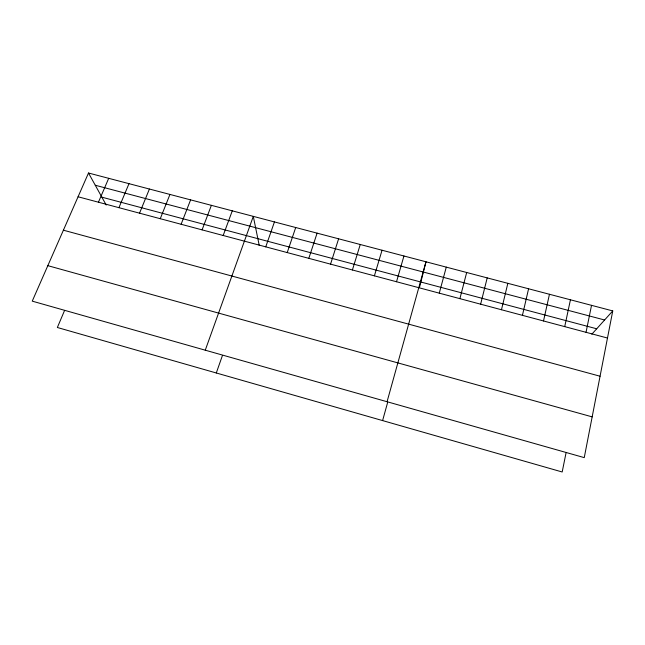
<?xml version="1.0" encoding="UTF-8"?>
<svg xmlns="http://www.w3.org/2000/svg" width="645" height="645" viewBox="0 0 645 645"><rect width="100%" height="100%" fill="white"/><g stroke="black" fill="none" stroke-linecap="round" stroke-linejoin="round"><path stroke-width="0.97" d="M612.75 310.922L584.249 457.628L32.25 301.142L88.502 173.013L612.75 310.922L591.836 334.199M565.988 453.145L562.182 471.987L57.357 327.491L64.387 310.906M586.039 332.312L591.529 305.343M564.722 326.62L570.438 299.788M543.517 320.968L549.451 294.273M522.434 315.341L528.586 288.783M501.471 309.745L507.841 283.324M480.63 304.182L487.201 277.898M419.693 286.654L425.982 261.789L387.056 401.73M459.893 298.651L466.682 272.496M439.277 293.153L446.276 267.127M382.598 420.58L387.605 402.561M396.522 281.744L403.939 255.992M374.398 275.842L382.042 250.236M352.404 269.973L360.265 244.503M330.546 264.144L338.617 238.811M308.818 258.339L317.098 233.151M287.219 252.582L295.708 227.524M265.748 246.85L274.439 221.928M216.293 372.987L222.364 355.701M205.263 350.195L253.3 216.365L259.234 245.439M223.178 235.489L232.281 210.834M202.087 229.862L211.383 205.336M181.116 224.267L190.606 199.877M160.266 218.703L169.949 194.443M139.538 213.172L149.414 189.041M118.93 207.674L128.992 183.664M98.443 202.208L108.691 178.326M95.275 185.252L604.607 319.993M101.87 197.177L596.698 328.789M78.069 196.773L607.485 338.036M63.404 230.192L600.06 376.228M47.827 265.659L592.166 416.872M88.502 173.013L106.223 205.046"/></g></svg>
